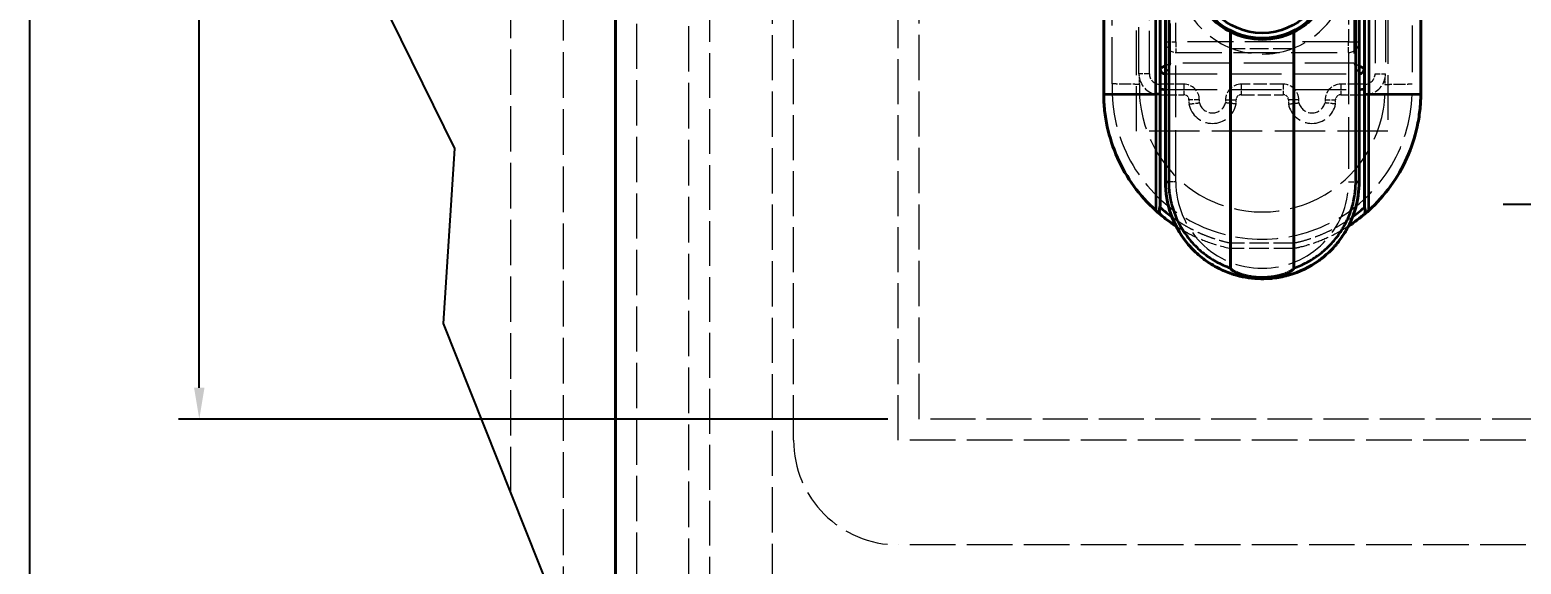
# Model space of a CAD drawing. Header units: millimetres. Extents: x 0 to 2523, y 0 to 1782.
# Drawn here: x 60 to 273.6, y 1364.8 to 1441.3 of the extents above; entities that cross this region are included whole.
import ezdxf

# ---------------------------------------------------------------- set-up
doc = ezdxf.new("R2010")
doc.units = ezdxf.units.MM
doc.header["$LTSCALE"] = 3
doc.linetypes.add('CHAIN', pattern=[0.3543, 0.2362, -0.0295, 0.0591, -0.0295])
doc.linetypes.add('DASHED', pattern=[0.2067, 0.1654, -0.0413])
doc.layers.get('0').update_dxf_attribs({"color": 3, "lineweight": 25})
for name, color, linetype, lineweight in [('가려진 것(ISO)', 2, 'DASHED', 18), ('가려진 좁은 것(ISO)', 2, 'DASHED', 18), ('가시적인 것(ISO)', 3, 'Continuous', 40), ('가시적인 좁은 것(ISO)', 3, 'Continuous', 35), ('경계(ISO)', 7, 'Continuous', 25), ('끊기 선(JIS)', 7, 'Continuous', 25), ('중심 표식(ISO)', 1, 'Continuous', 25), ('치수(ISO)', 2, 'Continuous', 25)]:
    doc.layers.add(name, color=color, linetype=linetype, lineweight=lineweight)
doc.styles.add('치수 텍스트_PSTEK_POSCO', font='isocp.shx')
doc.dimstyles.new('치수_PSTEK_POSCO', dxfattribs={"dimscale": 3, "dimtxt": 2.5, "dimasz": 1.5, "dimexe": 1, "dimexo": 1.5, "dimgap": 1, "dimtad": 1, "dimrnd": 1e-08, "dimdsep": 46, "dimtxsty": '치수 텍스트_PSTEK_POSCO', "dimcen": 0.09, "dimdle": 10, "dimclrd": 7, "dimclre": 7, "dimclrt": 2, "dimadec": 1, "dimazin": 2, "dimtfac": 1, "dimtmove": 0, "dimatfit": 3, "dimfxl": 0, "dimtolj": 1, "dimlwd": -1, "dimlwe": -1, "dimarcsym": 0})

# ---------------------------------------------------------------- blocks, each defined once
blk = doc.blocks.new('경계 Default Border')
at = {"layer": '경계(ISO)', "flags": 128}
blk.add_lwpolyline([(20, 20), (20, 574), (821, 574), (821, 20), (20, 20)], dxfattribs=at)
blk = doc.blocks.new('*D88')
at = {"layer": 'Defpoints', "color": 0, "transparency": 16777216}
for p in [(84.27, 1612.11), (187.39, 1612.11), (187.39, 1385.61)]:
    blk.add_point(p, dxfattribs=at)
at = {"layer": '치수(ISO)', "color": 7, "transparency": 16777216}
for p, q in [((182.89, 1612.11), (81.27, 1612.11)), ((84.27, 1390.11), (84.27, 1607.61)), ((182.89, 1385.61), (81.27, 1385.61))]:
    blk.add_line(p, q, dxfattribs=at)
for points in [[(83.52, 1607.61), (85.02, 1607.61), (84.27, 1612.11)], [(83.52, 1390.11), (85.02, 1390.11), (84.27, 1385.61)]]:
    blk.add_solid(points, dxfattribs=at)
at = {"layer": '치수(ISO)', "color": 2, "transparency": 16777216, "insert": (77.52, 1493.61), "char_height": 7.5, "attachment_point": 4, "rotation": 90, "style": '치수 텍스트_PSTEK_POSCO'}
blk.add_mtext('\\A1;151', dxfattribs=at)

msp = doc.modelspace()

# ---------------------------------------------------------------- linework, layer by layer
at = {"layer": '가려진 것(ISO)', "ltscale": 13.144557}
msp.add_line((154.3855, 1321.2491), (154.3855, 1655.4376), dxfattribs=at)
at = {"layer": '가려진 것(ISO)', "ltscale": 12.919942}
msp.add_line((157.3855, 1319.4296), (157.3855, 1655.9191), dxfattribs=at)
at = {"layer": '가려진 것(ISO)', "ltscale": 13.049678}
for p, q in [((146.8855, 1652.6052), (146.8855, 1345.1052)), ((166.3855, 1345.1052), (166.3855, 1652.6052))]:
    msp.add_line(p, q, dxfattribs=at)
at = {"layer": '가려진 것(ISO)', "ltscale": 12.928949}
for p, q in [((169.3855, 1382.6052), (169.3855, 1615.1052)), ((184.3855, 1382.6052), (184.3855, 1615.1052))]:
    msp.add_line(p, q, dxfattribs=at)
at = {"layer": '가려진 것(ISO)', "ltscale": 13.045131}
msp.add_line((187.3855, 1385.6052), (187.3855, 1612.1052), dxfattribs=at)
at = {"layer": '가려진 것(ISO)', "ltscale": 12.901145}
for p, q in [((218.5105, 1426.8552), (218.5105, 1570.8552)), ((254.5105, 1570.8552), (254.5105, 1426.8552))]:
    msp.add_line(p, q, dxfattribs=at)
at = {"layer": '가려진 것(ISO)', "ltscale": 13.19637}
msp.add_line((136.3855, 1569.0912), (136.3855, 1356.3314), dxfattribs=at)
at = {"layer": '가려진 것(ISO)', "ltscale": 13.453591}
for p, q in [((215.0305, 1433.5972), (215.0305, 1567.0783)), ((257.9905, 1567.0783), (257.9905, 1433.5972))]:
    msp.add_line(p, q, dxfattribs=at)
at = {"layer": '가려진 것(ISO)', "ltscale": 13.108946}
msp.add_line((128.8855, 1375.1412), (128.8855, 1562.1049), dxfattribs=at)
at = {"layer": '가려진 것(ISO)', "ltscale": 13.48312}
for p, q in [((218.8506, 1435.0528), (218.8506, 1552.1052)), ((254.1705, 1552.1052), (254.1705, 1435.0528))]:
    msp.add_line(p, q, dxfattribs=at)
at = {"layer": '가려진 것(ISO)', "ltscale": 13.304306}
msp.add_line((224.1355, 1438.1052), (248.8855, 1438.1052), dxfattribs=at)
at = {"layer": '가려진 것(ISO)', "ltscale": 0.531622}
for p, q in [((218.9305, 1433.5273), (218.9305, 1434.3648)), ((254.0905, 1434.3648), (254.0905, 1433.5273))]:
    msp.add_line(p, q, dxfattribs=at)
at = {"layer": '가려진 것(ISO)', "ltscale": 14.916949}
msp.add_line((222.6355, 1435.0536), (250.3855, 1435.0536), dxfattribs=at)
at = {"layer": '가려진 것(ISO)', "ltscale": 2.164878}
for p, q in [((221.8506, 1432.0528), (225.2605, 1432.0528)), ((247.7605, 1432.0528), (251.1705, 1432.0528))]:
    msp.add_line(p, q, dxfattribs=at)
at = {"layer": '가려진 것(ISO)', "ltscale": 0.366845}
for p, q in [((226.0105, 1431.3028), (226.0105, 1430.7249)), ((232.7605, 1430.7249), (232.7605, 1431.3028)), ((240.2605, 1431.3028), (240.2605, 1430.7249)), ((247.0105, 1430.7249), (247.0105, 1431.3028))]:
    msp.add_line(p, q, dxfattribs=at)
at = {"layer": '가려진 것(ISO)', "ltscale": 3.809293}
msp.add_line((233.5105, 1432.0528), (239.5105, 1432.0528), dxfattribs=at)
at = {"layer": '가려진 것(ISO)', "ltscale": 14.513788}
msp.add_line((254.5105, 1426.8552), (218.5105, 1426.8552), dxfattribs=at)
at = {"layer": '가려진 것(ISO)', "ltscale": 5.713994}
msp.add_line((241.0105, 1410.0511), (232.0105, 1410.0511), dxfattribs=at)
at = {"layer": '가려진 것(ISO)', "ltscale": 12.969769}
msp.add_line((565.3855, 1385.6052), (187.3855, 1385.6052), dxfattribs=at)
at = {"layer": '가려진 것(ISO)', "ltscale": 13.175637}
for p, q in [((568.3855, 1382.6052), (184.3855, 1382.6052)), ((568.3855, 1367.6052), (184.3855, 1367.6052))]:
    msp.add_line(p, q, dxfattribs=at)
at = {"layer": '가려진 것(ISO)', "ltscale": 12.955364}
msp.add_arc((236.5105, 1450.1052), 12.225, 119.393015, 60.606985, dxfattribs=at)
at = {"layer": '가려진 것(ISO)', "ltscale": 1.818979}
for centre, start, end in [((224.1355, 1439.6052), 180, 270), ((248.8855, 1439.6052), 270, 0)]:
    msp.add_arc(centre, 1.5, start, end, dxfattribs=at)
at = {"layer": '가려진 것(ISO)', "ltscale": 12.361229}
msp.add_arc((236.5105, 1432.8643), 21.4925, 178.045794, 1.954206, dxfattribs=at)
at = {"layer": '가려진 것(ISO)', "ltscale": 13.0382}
msp.add_arc((236.5105, 1432.8643), 17.5925, 177.839996, 2.160004, dxfattribs=at)
at = {"layer": '가려진 것(ISO)', "ltscale": 2.551056}
for centre, start, end in [((221.8506, 1435.0528), 193.257874, 270), ((251.1705, 1435.0528), 270, 346.742126)]:
    msp.add_arc(centre, 3, start, end, dxfattribs=at)
at = {"layer": '가려진 것(ISO)', "ltscale": 0.747873}
for centre, start, end in [((225.2605, 1431.3028), 0, 90), ((233.5105, 1431.3028), 90, 180), ((239.5105, 1431.3028), 0, 90), ((247.7605, 1431.3028), 90, 180)]:
    msp.add_arc(centre, 0.75, start, end, dxfattribs=at)
at = {"layer": '가려진 것(ISO)', "ltscale": 6.012247}
for centre in [(229.3855, 1431.3889), (243.6355, 1431.3889)]:
    msp.add_arc(centre, 3.4397, 191.129914, 348.870086, dxfattribs=at)
at = {"layer": '가려진 것(ISO)', "ltscale": 12.665669}
msp.add_arc((184.3855, 1382.6052), 15, 180, 270, dxfattribs=at)
at = {"layer": '가려진 것(ISO)', "ltscale": 1.944749}
msp.add_open_spline([(216.9805, 1433.5631), (216.7779, 1433.5668), (216.5748, 1433.5704), (216.381, 1433.5738), (216.1871, 1433.5772), (216.0025, 1433.5804), (215.8368, 1433.5833), (215.671, 1433.5862), (215.5241, 1433.5887), (215.4035, 1433.5908), (215.283, 1433.5929), (215.1888, 1433.5945), (215.1257, 1433.5956), (215.0626, 1433.5966), (215.0434, 1433.597), (215.0305, 1433.5972)], degree=3, knots=[0, 0, 0, 0, 0.2, 0.2, 0.2, 0.4, 0.4, 0.4, 0.6, 0.6, 0.6, 0.8, 0.8, 0.8, 1, 1, 1, 1], dxfattribs=at)
at = {"layer": '가려진 것(ISO)', "ltscale": 1.944762}
msp.add_open_spline([(218.9305, 1433.5273), (218.9177, 1433.5276), (218.8984, 1433.528), (218.8354, 1433.5291), (218.7723, 1433.5303), (218.6781, 1433.5321), (218.5575, 1433.5343), (218.437, 1433.5366), (218.2901, 1433.5393), (218.1243, 1433.5424), (217.9585, 1433.5454), (217.7739, 1433.5488), (217.5801, 1433.5523), (217.3862, 1433.5559), (217.1831, 1433.5595), (216.9805, 1433.5631)], degree=3, knots=[0, 0, 0, 0, 0.2, 0.2, 0.2, 0.4, 0.4, 0.4, 0.6, 0.6, 0.6, 0.8, 0.8, 0.8, 1, 1, 1, 1], dxfattribs=at)
at = {"layer": '가려진 것(ISO)', "ltscale": 0.623988}
msp.add_open_spline([(218.8506, 1435.0528), (218.8506, 1434.9337), (218.8598, 1434.7941), (218.88, 1434.6295), (218.8901, 1434.5653), (218.9065, 1434.4742), (218.915, 1434.4336), (218.9271, 1434.3788), (218.9292, 1434.3704), (218.9305, 1434.3648)], degree=3, knots=[0.0623064078, 0.0623064078, 0.0623064078, 0.0623064078, 0.0861410032, 0.0861410032, 0.0992282476, 0.0992282476, 0.1119205316, 0.1119205316, 0.1246128155, 0.1246128155, 0.1246128155, 0.1246128155], dxfattribs=at)
at = {"layer": '가려진 것(ISO)', "ltscale": 0.624218}
msp.add_open_spline([(254.0905, 1434.3648), (254.0912, 1434.3676), (254.0922, 1434.3718), (254.0987, 1434.4002), (254.1035, 1434.4218), (254.115, 1434.4775), (254.1225, 1434.5165), (254.1373, 1434.6058), (254.1446, 1434.6561), (254.1632, 1434.8173), (254.1705, 1434.9386), (254.1705, 1435.0528)], degree=3, knots=[-0.190458105, -0.190458105, -0.190458105, -0.190458105, -0.1815586541, -0.1815586541, -0.1726592032, -0.1726592032, -0.1612374199, -0.1612374199, -0.1498156366, -0.1498156366, -0.12697207, -0.12697207, -0.12697207, -0.12697207], dxfattribs=at)
at = {"layer": '가려진 것(ISO)', "ltscale": 1.944767}
msp.add_open_spline([(254.0905, 1433.5273), (254.1036, 1433.5276), (254.1231, 1433.528), (254.1864, 1433.5292), (254.2497, 1433.5303), (254.3437, 1433.5321), (254.4633, 1433.5343), (254.5829, 1433.5366), (254.7278, 1433.5393), (254.8923, 1433.5423), (255.0567, 1433.5453), (255.2408, 1433.5487), (255.4354, 1433.5522), (255.6299, 1433.5558), (255.8349, 1433.5595), (256.0405, 1433.5631)], degree=3, knots=[0, 0, 0, 0, 0.2, 0.2, 0.2, 0.4, 0.4, 0.4, 0.6, 0.6, 0.6, 0.8, 0.8, 0.8, 1, 1, 1, 1], dxfattribs=at)
at = {"layer": '가려진 것(ISO)', "ltscale": 1.944754}
msp.add_open_spline([(256.0405, 1433.5631), (256.2461, 1433.5668), (256.4511, 1433.5705), (256.6457, 1433.5739), (256.8402, 1433.5773), (257.0243, 1433.5805), (257.1888, 1433.5834), (257.3532, 1433.5862), (257.4981, 1433.5887), (257.6177, 1433.5908), (257.7373, 1433.5929), (257.8314, 1433.5945), (257.8946, 1433.5956), (257.9579, 1433.5966), (257.9775, 1433.597), (257.9905, 1433.5972)], degree=3, knots=[0, 0, 0, 0, 0.2, 0.2, 0.2, 0.4, 0.4, 0.4, 0.6, 0.6, 0.6, 0.8, 0.8, 0.8, 1, 1, 1, 1], dxfattribs=at)
at = {"layer": '가려진 것(ISO)', "ltscale": 1.500681}
for points in [[(226.0105, 1430.7249), (226.0203, 1430.7258), (226.035, 1430.7272), (226.0831, 1430.732), (226.1312, 1430.7367), (226.2031, 1430.7439), (226.2952, 1430.7532), (226.3873, 1430.7626), (226.4996, 1430.7742), (226.6272, 1430.788), (226.7548, 1430.8017), (226.8981, 1430.8176), (227.048, 1430.8351), (227.1979, 1430.8526), (227.3544, 1430.8718), (227.5105, 1430.8921)], [(232.7605, 1430.7249), (232.7507, 1430.7258), (232.7361, 1430.7272), (232.6879, 1430.732), (232.6398, 1430.7367), (232.5679, 1430.7439), (232.4758, 1430.7532), (232.3837, 1430.7626), (232.2715, 1430.7742), (232.1439, 1430.788), (232.0162, 1430.8017), (231.873, 1430.8176), (231.7231, 1430.8351), (231.5731, 1430.8526), (231.4166, 1430.8718), (231.2605, 1430.8921)], [(240.2605, 1430.7249), (240.2703, 1430.7258), (240.285, 1430.7272), (240.3331, 1430.732), (240.3812, 1430.7367), (240.4531, 1430.7439), (240.5452, 1430.7532), (240.6373, 1430.7626), (240.7496, 1430.7742), (240.8772, 1430.788), (241.0048, 1430.8017), (241.1481, 1430.8176), (241.298, 1430.8351), (241.4479, 1430.8526), (241.6044, 1430.8718), (241.7605, 1430.8921)], [(247.0105, 1430.7249), (247.0007, 1430.7258), (246.9861, 1430.7272), (246.9379, 1430.732), (246.8898, 1430.7367), (246.8179, 1430.7439), (246.7258, 1430.7532), (246.6337, 1430.7626), (246.5215, 1430.7742), (246.3939, 1430.788), (246.2662, 1430.8017), (246.123, 1430.8176), (245.9731, 1430.8351), (245.8231, 1430.8526), (245.6666, 1430.8718), (245.5105, 1430.8921)]]:
    msp.add_open_spline(points, degree=3, knots=[0, 0, 0, 0, 0.2, 0.2, 0.2, 0.4, 0.4, 0.4, 0.6, 0.6, 0.6, 0.8, 0.8, 0.8, 1, 1, 1, 1], dxfattribs=at)
at = {"layer": '가려진 것(ISO)', "ltscale": 5.918935}
msp.add_open_spline([(222.6355, 1419.5802), (222.6356, 1418.7514), (222.7101, 1417.9158), (222.8613, 1417.0873), (222.8636, 1417.0749), (222.8659, 1417.0624), (222.8682, 1417.05), (223.0194, 1416.2341), (223.2454, 1415.4255), (223.5456, 1414.6379), (223.5547, 1414.6139), (223.564, 1414.5899), (223.5732, 1414.566), (223.8733, 1413.7917), (224.2458, 1413.0388), (224.6824, 1412.3268), (224.7027, 1412.2938), (224.7231, 1412.2608), (224.7436, 1412.228), (225.0118, 1411.7987), (225.3034, 1411.3846), (225.6155, 1410.9888)], degree=3, knots=[0, 0, 0, 0, 0.058823529, 0.058823529, 0.058823529, 0.059708242, 0.059708242, 0.059708242, 0.117647059, 0.117647059, 0.117647059, 0.119413105, 0.119413105, 0.119413105, 0.176470588, 0.176470588, 0.176470588, 0.179117779, 0.179117779, 0.179117779, 0.213703646, 0.213703646, 0.213703646, 0.213703646], dxfattribs=at)
at = {"layer": '가려진 것(ISO)', "ltscale": 1.49252}
msp.add_open_spline([(249.5381, 1414.8054), (249.5843, 1414.9315), (249.6286, 1415.0581), (249.6711, 1415.1852), (249.8759, 1415.7987), (250.0374, 1416.4248), (250.1549, 1417.0613)], degree=3, knots=[0.8862409018, 0.8862409018, 0.8862409018, 0.8862409018, 0.895644827, 0.895644827, 0.895644827, 0.9410152222, 0.9410152222, 0.9410152222, 0.9410152222], dxfattribs=at)
at = {"layer": '가려진 것(ISO)', "ltscale": 0.725256}
msp.add_open_spline([(224.1669, 1413.2461), (224.4867, 1413.0392), (224.8116, 1412.8404), (225.1413, 1412.6498)], degree=3, dxfattribs=at)
at = {"layer": '가려진 것(ISO)', "ltscale": 4.683148}
msp.add_open_spline([(225.1416, 1412.6497), (225.3565, 1412.5255), (226.4573, 1411.9131), (228.702, 1410.8985), (230.8364, 1410.2883), (232.0105, 1410.0511)], degree=3, knots=[0.350776438, 0.350776438, 0.350776438, 0.350776438, 0.416339015, 0.683432892, 1, 1, 1, 1], dxfattribs=at)
at = {"layer": '가려진 것(ISO)', "ltscale": 4.678379}
msp.add_open_spline([(241.0105, 1410.0511), (241.3195, 1410.1135), (241.6273, 1410.1825), (241.9336, 1410.2578), (242.8618, 1410.4859), (243.7765, 1410.7729), (244.6687, 1411.116), (245.5437, 1411.4526), (246.3972, 1411.8432), (247.2235, 1412.2849), (247.3547, 1412.355), (247.4851, 1412.4265), (247.6149, 1412.4991), (247.7012, 1412.5475), (247.7873, 1412.5964), (247.873, 1412.6459)], degree=3, knots=[0.000001214, 0.000001214, 0.000001214, 0.000001214, 0.083298463, 0.083298463, 0.083298463, 0.335673021, 0.335673021, 0.335673021, 0.583142974, 0.583142974, 0.583142974, 0.622425244, 0.622425244, 0.622425244, 0.648563423, 0.648563423, 0.648563423, 0.648563423], dxfattribs=at)
at = {"layer": '가려진 것(ISO)', "ltscale": 1.317404}
msp.add_open_spline([(247.1012, 1410.6162), (247.1208, 1410.6394), (247.1403, 1410.6626), (247.1598, 1410.6858), (247.5808, 1411.19), (247.9631, 1411.7207), (248.3043, 1412.2711)], degree=3, knots=[0.774148097, 0.774148097, 0.774148097, 0.774148097, 0.7762063041, 0.7762063041, 0.7762063041, 0.8208071741, 0.8208071741, 0.8208071741, 0.8208071741], dxfattribs=at)
at = {"layer": '가려진 것(ISO)', "ltscale": 0.73159}
msp.add_open_spline([(247.8731, 1412.646), (248.2057, 1412.8381), (248.5335, 1413.0387), (248.856, 1413.2474)], degree=3, dxfattribs=at)
at = {"layer": '가려진 것(ISO)', "ltscale": 0.749748}
msp.add_open_spline([(232.0105, 1410.0511), (232.0113, 1410.0587), (232.0124, 1410.0701), (232.0162, 1410.1074), (232.0199, 1410.1447), (232.0255, 1410.2004), (232.0325, 1410.2701), (232.0395, 1410.3398), (232.0479, 1410.4236), (232.0571, 1410.5145), (232.0663, 1410.6054), (232.0762, 1410.7033), (232.0862, 1410.8011)], degree=3, knots=[0, 0, 0, 0, 0.25, 0.25, 0.25, 0.5, 0.5, 0.5, 0.75, 0.75, 0.75, 1, 1, 1, 1], dxfattribs=at)
at = {"layer": '가려진 것(ISO)', "ltscale": 0.749778}
msp.add_open_spline([(240.9349, 1410.8011), (240.9351, 1410.7993), (240.9353, 1410.7975), (240.9455, 1410.6967), (240.9555, 1410.5988), (240.9736, 1410.4189), (240.9818, 1410.3383), (240.9955, 1410.202), (241.0009, 1410.1477), (241.0067, 1410.0902), (241.0082, 1410.0751), (241.0101, 1410.0558), (241.0104, 1410.053), (241.0106, 1410.0511)], degree=3, knots=[-0.0003658706, -0.0003658706, -0.0003658706, -0.0003658706, 0, 0, 0.0199010461, 0.0199010461, 0.0392588893, 0.0392588893, 0.0585795852, 0.0585795852, 0.0688861924, 0.0688861924, 0.0785802991, 0.0785802991, 0.0785802991, 0.0785802991], dxfattribs=at)
at = {"layer": '가려진 것(ISO)', "ltscale": 3.115031}
msp.add_open_spline([(240.2872, 1406.2291), (240.3819, 1406.2559), (240.4764, 1406.2837), (240.5707, 1406.3125), (241.2803, 1406.5297), (241.9763, 1406.8052), (242.6477, 1407.1363), (242.7781, 1407.2006), (242.9077, 1407.2671), (243.0362, 1407.3356), (243.5937, 1407.6327), (244.1318, 1407.9687), (244.6435, 1408.3388)], degree=3, knots=[0.590436205, 0.590436205, 0.590436205, 0.590436205, 0.597075767, 0.597075767, 0.597075767, 0.647058824, 0.647058824, 0.647058824, 0.656773181, 0.656773181, 0.656773181, 0.698908531, 0.698908531, 0.698908531, 0.698908531], dxfattribs=at)
at = {"layer": '가려진 것(ISO)', "ltscale": 2.247306}
msp.add_open_spline([(232.3976, 1406.3288), (232.4582, 1406.31), (232.5189, 1406.2916), (232.5798, 1406.2736), (232.6653, 1406.2484), (232.7511, 1406.2239), (232.8372, 1406.2003), (233.5684, 1405.9995), (234.3177, 1405.8584), (235.0759, 1405.7796), (235.1779, 1405.769), (235.2801, 1405.7595), (235.3824, 1405.7511), (235.5441, 1405.7379), (235.7061, 1405.7276), (235.8685, 1405.7201)], degree=3, knots=[0.4073583394, 0.4073583394, 0.4073583394, 0.4073583394, 0.4117647059, 0.4117647059, 0.4117647059, 0.4179581443, 0.4179581443, 0.4179581443, 0.4705882353, 0.4705882353, 0.4705882353, 0.4776708993, 0.4776708993, 0.4776708993, 0.4888627947, 0.4888627947, 0.4888627947, 0.4888627947], dxfattribs=at)
at = {"layer": '가려진 좁은 것(ISO)', "ltscale": 11.487453}
for p, q in [((223.3855, 1436.5536), (223.3855, 1457.9237)), ((249.6355, 1457.9237), (249.6355, 1436.5536))]:
    msp.add_line(p, q, dxfattribs=at)
at = {"layer": '가려진 좁은 것(ISO)', "ltscale": 12.404889}
for p, q in [((220.3506, 1435.0528), (220.3506, 1450.4374)), ((252.6705, 1450.4374), (252.6705, 1435.0528))]:
    msp.add_line(p, q, dxfattribs=at)
at = {"layer": '가려진 좁은 것(ISO)', "ltscale": 5.475903}
for p, q in [((224.1355, 1439.6052), (224.1355, 1448.2302)), ((248.8855, 1448.2302), (248.8855, 1439.6052))]:
    msp.add_line(p, q, dxfattribs=at)
at = {"layer": '가려진 좁은 것(ISO)', "ltscale": 1.495845}
for p, q in [((222.6355, 1439.6052), (224.1355, 1439.6052)), ((224.1355, 1439.6052), (224.1355, 1438.1052)), ((248.8855, 1439.6052), (250.3855, 1439.6052)), ((248.8855, 1438.1052), (248.8855, 1439.6052)), ((220.3506, 1435.0528), (218.8506, 1435.0528)), ((221.8506, 1433.5528), (221.8506, 1432.0528)), ((225.2605, 1433.5528), (225.2605, 1432.0528)), ((233.5105, 1433.5528), (233.5105, 1432.0528)), ((239.5105, 1433.5528), (239.5105, 1432.0528)), ((247.7605, 1433.5528), (247.7605, 1432.0528)), ((251.1705, 1433.5528), (251.1705, 1432.0528)), ((252.6705, 1435.0528), (254.1705, 1435.0528)), ((227.5105, 1431.3028), (226.0105, 1431.3028)), ((231.2605, 1431.3028), (232.7605, 1431.3028)), ((241.7605, 1431.3028), (240.2605, 1431.3028)), ((245.5105, 1431.3028), (247.0105, 1431.3028)), ((248.8855, 1419.5802), (250.3855, 1419.5802))]:
    msp.add_line(p, q, dxfattribs=at)
at = {"layer": '가려진 좁은 것(ISO)', "ltscale": 13.304306}
msp.add_line((248.8855, 1439.6052), (224.1355, 1439.6052), dxfattribs=at)
at = {"layer": '가려진 좁은 것(ISO)', "ltscale": 14.937107}
for p, q in [((224.1355, 1419.5802), (224.1355, 1438.1052)), ((248.8855, 1438.1052), (248.8855, 1419.5802))]:
    msp.add_line(p, q, dxfattribs=at)
at = {"layer": '가려진 좁은 것(ISO)', "ltscale": 5.362562}
msp.add_line((240.7338, 1438.6328), (232.2873, 1438.6328), dxfattribs=at)
at = {"layer": '가려진 좁은 것(ISO)', "ltscale": 14.110627}
msp.add_line((249.6355, 1436.5536), (223.3855, 1436.5536), dxfattribs=at)
at = {"layer": '가려진 좁은 것(ISO)', "ltscale": 2.164878}
for p, q in [((225.2605, 1433.5528), (221.8506, 1433.5528)), ((251.1705, 1433.5528), (247.7605, 1433.5528))]:
    msp.add_line(p, q, dxfattribs=at)
at = {"layer": '가려진 좁은 것(ISO)', "ltscale": 3.809293}
msp.add_line((239.5105, 1433.5528), (233.5105, 1433.5528), dxfattribs=at)
at = {"layer": '가려진 좁은 것(ISO)', "ltscale": 14.916949}
msp.add_line((222.6355, 1432.8036), (250.3855, 1432.8036), dxfattribs=at)
at = {"layer": '가려진 좁은 것(ISO)', "ltscale": 0.260688}
for p, q in [((227.5105, 1430.8921), (227.5105, 1431.3028)), ((231.2605, 1431.3028), (231.2605, 1430.8921)), ((241.7605, 1430.8921), (241.7605, 1431.3028)), ((245.5105, 1431.3028), (245.5105, 1430.8921))]:
    msp.add_line(p, q, dxfattribs=at)
at = {"layer": '가려진 좁은 것(ISO)', "ltscale": 0.705786}
msp.add_line((224.1355, 1419.5802), (223.1228, 1419.5802), dxfattribs=at)
at = {"layer": '가려진 좁은 것(ISO)', "ltscale": 5.617958}
msp.add_line((240.9349, 1410.8011), (232.0862, 1410.8011), dxfattribs=at)
at = {"layer": '가려진 좁은 것(ISO)', "ltscale": 1.495845}
for centre, start, end in [((221.8506, 1435.0528), 180, 270), ((251.1705, 1435.0528), 270, 0)]:
    msp.add_arc(centre, 1.5, start, end, dxfattribs=at)
at = {"layer": '가려진 좁은 것(ISO)', "ltscale": 2.243818}
for centre, start, end in [((225.2605, 1431.3028), 0, 90), ((233.5105, 1431.3028), 90, 180), ((239.5105, 1431.3028), 0, 90), ((247.7605, 1431.3028), 90, 180)]:
    msp.add_arc(centre, 2.25, start, end, dxfattribs=at)
at = {"layer": '가려진 좁은 것(ISO)', "ltscale": 3.230887}
for centre in [(229.3855, 1431.3889), (243.6355, 1431.3889)]:
    msp.add_arc(centre, 1.9397, 194.839409, 345.160591, dxfattribs=at)
at = {"layer": '가려진 좁은 것(ISO)', "ltscale": 12.539013}
msp.add_arc((236.5105, 1419.5802), 12.375, 180, 0, dxfattribs=at)
at = {"layer": '가려진 좁은 것(ISO)', "ltscale": 1.585355}
msp.add_ellipse((223.3856, 1436.5537), major_axis=(0.75, 1.5001), ratio=0.00001, start_param=1.57051756, end_param=3.14095473, dxfattribs=at)
at = {"layer": '가려진 좁은 것(ISO)', "ltscale": 0.552545}
msp.add_ellipse((223.3857, 1436.5537), major_axis=(1.5001, 0.7501), ratio=0.00001, start_param=1.57088655, end_param=2.09444189, dxfattribs=at)
at = {"layer": '가려진 좁은 것(ISO)', "ltscale": 0.552546}
msp.add_ellipse((249.6355, 1436.5536), major_axis=(1.5001, -0.75), ratio=0.00001, start_param=4.71220377, end_param=5.23573186, dxfattribs=at)
at = {"layer": '가려진 좁은 것(ISO)', "ltscale": 1.585354}
msp.add_ellipse((249.6355, 1436.5538), major_axis=(0.7501, -1.5001), ratio=0.00001, start_param=4.71247925, end_param=6.28315024, dxfattribs=at)
at = {"layer": '가려진 좁은 것(ISO)', "ltscale": 0.635381}
msp.add_open_spline([(223.5747, 1414.5625), (223.6613, 1414.4995), (223.7493, 1414.4363), (223.8388, 1414.3731), (224.0189, 1414.246), (224.2049, 1414.1187), (224.3969, 1413.9918)], degree=3, knots=[0.2208019304, 0.2208019304, 0.2208019304, 0.2208019304, 0.25, 0.25, 0.25, 0.3087325347, 0.3087325347, 0.3087325347, 0.3087325347], dxfattribs=at)
at = {"layer": '가려진 좁은 것(ISO)', "ltscale": 0.640735}
msp.add_open_spline([(248.617, 1413.9871), (248.894, 1414.1698), (249.1705, 1414.3613), (249.4464, 1414.5623)], degree=3, dxfattribs=at)
at = {"layer": '가려진 좁은 것(ISO)', "ltscale": 5.317241}
msp.add_open_spline([(224.3973, 1413.9916), (224.505, 1413.9204), (224.6146, 1413.8493), (224.726, 1413.7785), (224.8387, 1413.7069), (224.9532, 1413.6356), (225.0697, 1413.5646), (225.4097, 1413.3572), (225.766, 1413.1527), (226.1339, 1412.9556), (226.2392, 1412.8992), (226.3454, 1412.8433), (226.4525, 1412.7882), (226.8476, 1412.5847), (227.254, 1412.3907), (227.6634, 1412.2107), (227.7526, 1412.1715), (227.8418, 1412.133), (227.9312, 1412.0951), (228.3625, 1411.9124), (228.795, 1411.746), (229.2089, 1411.5999), (229.2744, 1411.5768), (229.3394, 1411.5542), (229.4039, 1411.532), (229.8309, 1411.3857), (230.2338, 1411.2622), (230.6352, 1411.1511), (230.6775, 1411.1394), (230.7198, 1411.1278), (230.7621, 1411.1164), (231.1815, 1411.0031), (231.6019, 1410.9023), (232.0143, 1410.816), (232.0383, 1410.811), (232.0622, 1410.8061), (232.0862, 1410.8011)], degree=3, knots=[0.308773076, 0.308773076, 0.308773076, 0.308773076, 0.341709248, 0.341709248, 0.341709248, 0.375, 0.375, 0.375, 0.472180674, 0.472180674, 0.472180674, 0.5, 0.5, 0.5, 0.602652347, 0.602652347, 0.602652347, 0.625, 0.625, 0.625, 0.7329148, 0.7329148, 0.7329148, 0.75, 0.75, 0.75, 0.863081637, 0.863081637, 0.863081637, 0.875, 0.875, 0.875, 0.993129725, 0.993129725, 0.993129725, 1, 1, 1, 1], dxfattribs=at)
at = {"layer": '가려진 좁은 것(ISO)', "ltscale": 5.31206}
msp.add_open_spline([(240.9349, 1410.8011), (241.2037, 1410.8564), (241.4769, 1410.9179), (241.7546, 1410.9861), (242.2484, 1411.1076), (242.7561, 1411.2505), (243.2766, 1411.4188), (243.6446, 1411.5378), (244.0189, 1411.6695), (244.3996, 1411.8158), (244.8601, 1411.9929), (245.33, 1412.1914), (245.8088, 1412.4154), (246.2816, 1412.6365), (246.7631, 1412.8821), (247.2482, 1413.1538), (247.6605, 1413.3848), (248.0754, 1413.6346), (248.4896, 1413.9037), (248.5321, 1413.9313), (248.5745, 1413.9591), (248.617, 1413.9871)], degree=3, knots=[0.00000244, 0.00000244, 0.00000244, 0.00000244, 0.089980272, 0.089980272, 0.089980272, 0.25, 0.25, 0.25, 0.36313494, 0.36313494, 0.36313494, 0.5, 0.5, 0.5, 0.635136456, 0.635136456, 0.635136456, 0.75, 0.75, 0.75, 0.761773526, 0.761773526, 0.761773526, 0.761773526], dxfattribs=at)
at = {"layer": '가시적인 것(ISO)'}
for p, q in [((143.8855, 1653.7523), (143.8855, 1342.1052)), ((213.8043, 1563.1523), (213.8043, 1432.1214)), ((259.2167, 1563.1523), (259.2167, 1432.1214)), ((221.8855, 1432.1098), (221.8855, 1552.1052)), ((222.6355, 1552.1052), (222.6355, 1419.5802)), ((250.3855, 1419.5798), (250.3855, 1552.1054)), ((251.1355, 1552.1052), (251.1355, 1432.1119)), ((231.976, 1441.0523), (231.9758, 1407.2309)), ((241.045, 1441.0523), (241.0449, 1407.2311)), ((221.8855, 1432.1098), (221.8855, 1416.3435)), ((251.1355, 1416.3435), (251.1355, 1432.1119))]:
    msp.add_line(p, q, dxfattribs=at)
msp.add_circle((236.5105, 1450.1052), 9.975, dxfattribs=at)
for centre, radius, start, end in [((236.5105, 1450.1052), 10.125, 243.394167, 296.605833), ((222.6355, 1435.8036), 0.75, 180, 270), ((250.3855, 1435.8036), 0.75, 270, 0)]:
    msp.add_arc(centre, radius, start, end, dxfattribs=at)
for centre, major_axis, ratio, start_param, end_param in [((221.4108, 1416.3946), (-0.032, 0.9851), 0.48079044, 4.24002372, 4.64485713), ((251.6092, 1416.394), (0.0316, 0.9839), 0.48032831, 1.63765053, 2.04293207)]:
    msp.add_ellipse(centre, major_axis=major_axis, ratio=ratio, start_param=start_param, end_param=end_param, dxfattribs=at)
for points, knots in [([(231.976, 1441.0523), (230.9852, 1441.5486), (230.0879, 1442.2089), (228.4555, 1443.8413), (227.6773, 1444.9757), (226.6422, 1447.4684), (226.3855, 1448.8272), (226.3855, 1450.1052), (226.3855, 1451.3832), (226.6422, 1452.742), (227.6773, 1455.2347), (228.4555, 1456.3691), (230.0879, 1458.0015), (230.9852, 1458.6618), (231.976, 1459.158)], [-0.72151837, -0.72151837, -0.72151837, -0.72151837, -0.5112141, -0.5112141, -0.25560705, -0.25560705, 0, 0, 0, 0.25560705, 0.25560705, 0.5112141, 0.5112141, 0.72151837, 0.72151837, 0.72151837, 0.72151837]), ([(241.045, 1459.158), (242.0358, 1458.6618), (242.9331, 1458.0015), (244.5656, 1456.3691), (245.3437, 1455.2347), (246.3789, 1452.742), (246.6355, 1451.3832), (246.6355, 1448.8272), (246.3789, 1447.4684), (245.3437, 1444.9757), (244.5656, 1443.8413), (242.9331, 1442.2089), (242.0358, 1441.5486), (241.045, 1441.0523)], [1.32315626, 1.32315626, 1.32315626, 1.32315626, 1.53346053, 1.53346053, 1.78906758, 1.78906758, 2.04467463, 2.04467463, 2.30028168, 2.30028168, 2.55588873, 2.55588873, 2.766193, 2.766193, 2.766193, 2.766193]), ([(221.2531, 1415.4858), (220.094, 1416.5365), (219.0462, 1417.7045), (217.2077, 1420.2377), (216.4222, 1421.5957), (215.1433, 1424.452), (214.6537, 1425.9415), (214.1553, 1428.2333), (214.0287, 1429.0053), (213.8561, 1430.5589), (213.8099, 1431.3402), (213.8043, 1432.1214)], [-1.25220925, -1.25220925, -1.25220925, -1.25220925, -0.93896824, -0.93896824, -0.62576145, -0.62576145, -0.3126285, -0.3126285, -0.1562493, -0.1562493, -0.000001, -0.000001, -0.000001, -0.000001]), ([(259.2167, 1432.1214), (259.2111, 1431.34), (259.1649, 1430.5585), (258.9923, 1429.0047), (258.8657, 1428.2325), (258.3671, 1425.9403), (257.8772, 1424.4505), (256.5981, 1421.5943), (255.8127, 1420.2367), (253.9745, 1417.7041), (252.9268, 1416.5363), (251.768, 1415.4858)], [-1.25078986, -1.25078986, -1.25078986, -1.25078986, -1.09468686, -1.09468686, -0.93845387, -0.93845387, -0.62561404, -0.62561404, -0.31282474, -0.31282474, -0.00000088, -0.00000088, -0.00000088, -0.00000088]), ([(225.6155, 1410.9887), (224.6752, 1412.1811), (223.9206, 1413.5509), (222.9049, 1416.4523), (222.6356, 1418.0275), (222.6355, 1419.5802)], [0, 0, 0, 0, 0.307930439, 0.307930439, 0.618472801, 0.618472801, 0.618472801, 0.618472801]), ([(250.1549, 1417.0613), (250.1554, 1417.0635), (250.1558, 1417.0658), (250.1562, 1417.0681), (250.1927, 1417.2665), (250.225, 1417.4659), (250.2529, 1417.6661), (250.3409, 1418.2985), (250.3854, 1418.9389), (250.3855, 1419.5798)], [0.9410152222, 0.9410152222, 0.9410152222, 0.9410152222, 0.9411764706, 0.9411764706, 0.9411764706, 0.9553207522, 0.9553207522, 0.9553207522, 1, 1, 1, 1]), ([(221.884, 1414.9349), (221.8787, 1414.9393), (221.8598, 1414.9552), (221.8125, 1414.9953), (221.7938, 1415.0111), (221.7409, 1415.0562), (221.7036, 1415.0882), (221.6017, 1415.1762), (221.5313, 1415.2375), (221.3867, 1415.3655), (221.3169, 1415.428), (221.2531, 1415.4858)], [-0.0707812005, -0.0707812005, -0.0707812005, -0.0707812005, -0.0554619635, -0.0554619635, -0.0476429769, -0.0476429769, -0.0354768856, -0.0354768856, -0.0172173939, -0.0172173939, -0.0000010422, -0.0000010422, -0.0000010422, -0.0000010422]), ([(221.884, 1414.9349), (221.8812, 1414.9372), (221.875, 1414.9467), (221.8595, 1414.9764), (221.8496, 1414.9981), (221.8191, 1415.0756), (221.7962, 1415.149), (221.7666, 1415.321), (221.7561, 1415.4425), (221.7909, 1415.7207), (221.8218, 1415.8402), (221.8471, 1415.9601)], [0.000001, 0.000001, 0.000001, 0.000001, 0.0081161226, 0.0081161226, 0.0172801377, 0.0172801377, 0.0368124179, 0.0368124179, 0.0561770731, 0.0561770731, 0.0720283438, 0.0720283438, 0.0720283438, 0.0720283438]), ([(221.884, 1414.9349), (222.394, 1414.5057), (223.1456, 1413.9279), (223.9313, 1413.3986), (224.1669, 1413.2461)], [0, 0, 0, 0, 0.176054506, 0.250168, 0.250168, 0.250168, 0.250168]), ([(248.3043, 1412.2711), (248.3251, 1412.3047), (248.3458, 1412.3384), (248.3663, 1412.3721), (248.4597, 1412.5258), (248.55, 1412.681), (248.637, 1412.8375), (248.963, 1413.4238), (249.2441, 1414.0295), (249.4798, 1414.6494), (249.4996, 1414.7013), (249.519, 1414.7533), (249.5381, 1414.8054)], [0.8208071741, 0.8208071741, 0.8208071741, 0.8208071741, 0.8235294118, 0.8235294118, 0.8235294118, 0.8359271989, 0.8359271989, 0.8359271989, 0.8823529412, 0.8823529412, 0.8823529412, 0.8862409018, 0.8862409018, 0.8862409018, 0.8862409018]), ([(248.856, 1413.2474), (249.0882, 1413.3977), (249.3177, 1413.5522), (249.5443, 1413.7109), (249.9269, 1413.9789), (250.3013, 1414.2587), (250.6667, 1414.5497), (250.8252, 1414.676), (250.982, 1414.8044), (251.1371, 1414.9349)], [0.750032047, 0.750032047, 0.750032047, 0.750032047, 0.823088642, 0.823088642, 0.823088642, 0.946474871, 0.946474871, 0.946474871, 1, 1, 1, 1]), ([(251.1739, 1415.9601), (251.1992, 1415.8403), (251.2301, 1415.7209), (251.265, 1415.4428), (251.2545, 1415.3213), (251.2249, 1415.1491), (251.202, 1415.0758), (251.1715, 1414.9982), (251.1616, 1414.9765), (251.146, 1414.9468), (251.1399, 1414.9372), (251.1371, 1414.9349)], [0.000001, 0.000001, 0.000001, 0.000001, 0.024489744, 0.024489744, 0.054427799, 0.054427799, 0.084635184, 0.084635184, 0.09880659, 0.09880659, 0.111353737, 0.111353737, 0.111353737, 0.111353737]), ([(251.1371, 1414.9349), (251.1424, 1414.9393), (251.1613, 1414.9552), (251.2086, 1414.9953), (251.2273, 1415.0111), (251.2801, 1415.0562), (251.3175, 1415.0882), (251.4194, 1415.1762), (251.4897, 1415.2375), (251.6344, 1415.3655), (251.7042, 1415.428), (251.768, 1415.4858)], [0.0000018341, 0.0000018341, 0.0000018341, 0.0000018341, 0.015415401, 0.015415401, 0.0232826604, 0.0232826604, 0.0355238411, 0.0355238411, 0.0538959094, 0.0538959094, 0.0712183108, 0.0712183108, 0.0712183108, 0.0712183108]), ([(225.6155, 1410.9888), (225.8104, 1410.7417), (226.0132, 1410.5017), (226.2234, 1410.2695), (226.2578, 1410.2314), (226.2924, 1410.1936), (226.3273, 1410.1559), (226.8715, 1409.5679), (227.4629, 1409.0311), (228.0928, 1408.5503), (228.1433, 1408.5118), (228.194, 1408.4737), (228.245, 1408.4359), (228.8708, 1407.9717), (229.5334, 1407.5618), (230.2278, 1407.2091), (230.2956, 1407.1747), (230.3637, 1407.1408), (230.4321, 1407.1075), (231.0646, 1406.7993), (231.7225, 1406.5384), (232.3976, 1406.3288)], [0.213703646, 0.213703646, 0.213703646, 0.213703646, 0.235294118, 0.235294118, 0.235294118, 0.238831697, 0.238831697, 0.238831697, 0.294117647, 0.294117647, 0.294117647, 0.298547694, 0.298547694, 0.298547694, 0.352941176, 0.352941176, 0.352941176, 0.358250276, 0.358250276, 0.358250276, 0.407358339, 0.407358339, 0.407358339, 0.407358339]), ([(244.6435, 1408.3388), (244.7281, 1408.4), (244.8121, 1408.4622), (244.8953, 1408.5253), (245.0218, 1408.6212), (245.1466, 1408.7193), (245.2696, 1408.8194), (245.8286, 1409.2744), (246.3497, 1409.7714), (246.8263, 1410.3012), (246.9197, 1410.405), (247.0113, 1410.51), (247.1012, 1410.6162)], [0.6989085307, 0.6989085307, 0.6989085307, 0.6989085307, 0.7058823529, 0.7058823529, 0.7058823529, 0.7164877504, 0.7164877504, 0.7164877504, 0.7647058824, 0.7647058824, 0.7647058824, 0.774148097, 0.774148097, 0.774148097, 0.774148097]), ([(235.8685, 1405.7201), (236.4565, 1405.6929), (237.0481, 1405.703), (237.6391, 1405.7512), (237.7552, 1405.7607), (237.8712, 1405.7716), (237.9872, 1405.784), (238.728, 1405.8633), (239.4664, 1406.0029), (240.193, 1406.2028), (240.2244, 1406.2115), (240.2558, 1406.2202), (240.2872, 1406.2291)], [0.488862795, 0.488862795, 0.488862795, 0.488862795, 0.529411765, 0.529411765, 0.529411765, 0.537376172, 0.537376172, 0.537376172, 0.588235294, 0.588235294, 0.588235294, 0.590436205, 0.590436205, 0.590436205, 0.590436205])]:
    msp.add_open_spline(points, degree=3, knots=knots, dxfattribs=at)
for points in [[(250.1549, 1417.0613), (250.0131, 1416.2932), (249.8057, 1415.5356), (249.5381, 1414.8054)], [(225.1413, 1412.6498), (225.1414, 1412.6498), (225.1415, 1412.6497), (225.1416, 1412.6497)], [(248.3043, 1412.2711), (247.9445, 1411.6907), (247.5414, 1411.1363), (247.1012, 1410.6162)], [(247.873, 1412.6459), (247.873, 1412.646), (247.873, 1412.646), (247.8731, 1412.646)], [(244.6435, 1408.3387), (243.342, 1407.3972), (241.8468, 1406.6702), (240.2872, 1406.2291)], [(241.0449, 1407.2311), (241.0449, 1407.2067), (241.0287, 1407.1612), (240.985, 1407.0987), (240.9318, 1407.0421), (240.8694, 1406.9865), (240.798, 1406.9308), (240.7164, 1406.8737), (240.6237, 1406.8148), (240.519, 1406.7538), (240.4032, 1406.6918), (240.2754, 1406.6284), (240.1334, 1406.5633), (239.9781, 1406.4977), (239.8101, 1406.4321), (239.63, 1406.3675), (239.4383, 1406.3044), (239.2359, 1406.2437), (239.0233, 1406.186), (238.8014, 1406.1318), (238.571, 1406.0817), (238.333, 1406.0362), (238.0882, 1405.9957), (237.8376, 1405.9608), (237.5822, 1405.9318), (237.3231, 1405.9088), (237.0614, 1405.8921), (236.7982, 1405.8818), (236.5349, 1405.878), (236.2716, 1405.8806), (236.0075, 1405.8897), (235.7444, 1405.9053), (235.4833, 1405.9273), (235.2255, 1405.9556), (234.9721, 1405.9899), (234.7242, 1406.0298), (234.4828, 1406.075), (234.2489, 1406.1251), (234.0234, 1406.1794), (233.8073, 1406.2374), (233.6014, 1406.2985), (233.4064, 1406.3621), (233.2231, 1406.4275), (233.0522, 1406.4938), (232.8944, 1406.5603), (232.7503, 1406.6261), (232.6207, 1406.6902), (232.5038, 1406.7529), (232.3983, 1406.8143), (232.305, 1406.8736), (232.2231, 1406.9308), (232.1516, 1406.9866), (232.0892, 1407.0423), (232.0361, 1407.0988), (231.9924, 1407.1614), (231.9758, 1407.2072), (231.9758, 1407.2309)], [(235.8685, 1405.7201), (234.6934, 1405.7744), (233.5162, 1405.9816), (232.3976, 1406.3288)]]:
    msp.add_open_spline(points, degree=3, dxfattribs=at)
at = {"layer": '가시적인 좁은 것(ISO)'}
for p, q in [((221.2531, 1432.1098), (221.2531, 1552.1052)), ((223.1228, 1552.1052), (223.1228, 1419.5802)), ((249.8984, 1419.5809), (249.9006, 1552.1049)), ((251.768, 1552.1052), (251.768, 1432.1098)), ((221.2531, 1432.1098), (221.2531, 1415.4858)), ((221.8855, 1432.1098), (221.2531, 1432.1098)), ((251.768, 1415.4858), (251.768, 1432.1098)), ((222.6355, 1419.5802), (223.1228, 1419.5802))]:
    msp.add_line(p, q, dxfattribs=at)
msp.add_circle((236.5105, 1450.1052), 9.225, dxfattribs=at)
for centre, start, end in [((222.6355, 1435.8036), 255.522488, 270), ((250.3855, 1435.8036), 270, 284.477512)]:
    msp.add_arc(centre, 3, start, end, dxfattribs=at)
for centre, major_axis, ratio, start_param, end_param in [((223.3857, 1436.5537), (1.5001, 0.7501), 0.00001, 2.09444189, 3.14155749), ((249.6355, 1436.5536), (1.5001, -0.75), 0.00001, 5.23573186, 6.28273427), ((236.5105, 1432.2151), (-37.6349, -0.0075), 0.00297093, 0.92312773, 1.15337229), ((251.5855, 1432.1119), (-0.45, 0), 0.00509327, 6.28318334, 8.27140391), ((236.5105, 1432.2151), (-37.6349, 0.0075), 0.00297093, 1.98822037, 2.21846494)]:
    msp.add_ellipse(centre, major_axis=major_axis, ratio=ratio, start_param=start_param, end_param=end_param, dxfattribs=at)
for points, knots in [([(223.1228, 1419.5802), (223.1228, 1418.8239), (223.1883, 1418.0751), (223.3213, 1417.3284), (223.4542, 1416.5817), (223.6547, 1415.8371), (223.9229, 1415.1109), (224.1911, 1414.3847), (224.5271, 1413.6769), (224.9244, 1413.0042), (225.3217, 1412.3314), (225.7803, 1411.6938), (226.2886, 1411.1044), (226.7969, 1410.515), (227.3548, 1409.9738), (227.9537, 1409.4861), (228.5525, 1408.9983), (229.1922, 1408.5639), (229.8635, 1408.1872), (230.5348, 1407.8105), (231.2375, 1407.4915), (231.9758, 1407.2309)], [0, 0, 0, 0, 0.14285714, 0.14285714, 0.14285714, 0.28571429, 0.28571429, 0.28571429, 0.42857143, 0.42857143, 0.42857143, 0.57142857, 0.57142857, 0.57142857, 0.71428571, 0.71428571, 0.71428571, 0.85714286, 0.85714286, 0.85714286, 1, 1, 1, 1]), ([(249.8984, 1419.5809), (249.993, 1419.5807), (250.0804, 1419.5806), (250.1534, 1419.5804), (250.2265, 1419.5803), (250.2853, 1419.58), (250.325, 1419.58), (250.3648, 1419.5799), (250.3855, 1419.58), (250.3855, 1419.5798)], [0, 0, 0, 0, 0.33333333, 0.33333333, 0.33333333, 0.66666667, 0.66666667, 0.66666667, 1, 1, 1, 1]), ([(221.8471, 1415.9601), (222.031, 1415.7953), (222.2243, 1415.6276), (222.4275, 1415.4579), (222.5382, 1415.3654), (222.6519, 1415.2723), (222.7686, 1415.1788), (222.9972, 1414.9955), (223.2376, 1414.8102), (223.4907, 1414.6241), (223.5185, 1414.6036), (223.5466, 1414.583), (223.5747, 1414.5625)], [0, 0, 0, 0, 0.080930676, 0.080930676, 0.080930676, 0.125, 0.125, 0.125, 0.211297535, 0.211297535, 0.211297535, 0.22080193, 0.22080193, 0.22080193, 0.22080193]), ([(249.4464, 1414.5623), (249.698, 1414.7456), (249.9491, 1414.9367), (250.1995, 1415.1362), (250.5258, 1415.3963), (250.8509, 1415.6705), (251.1739, 1415.9601)], [0.838602304, 0.838602304, 0.838602304, 0.838602304, 0.908671017, 0.908671017, 0.908671017, 1, 1, 1, 1])]:
    msp.add_open_spline(points, degree=3, knots=knots, dxfattribs=at)
for points in [[(241.0449, 1407.2311), (241.6896, 1407.461), (242.9283, 1408.0008), (244.6388, 1409.089), (246.161, 1410.4096), (247.4628, 1411.9483), (248.5188, 1413.6735), (249.3038, 1415.547), (249.7913, 1417.5336), (249.9021, 1418.8907), (249.8984, 1419.5809)], [(224.3969, 1413.9918), (224.397, 1413.9917), (224.3972, 1413.9916), (224.3973, 1413.9916)], [(248.617, 1413.9871), (248.617, 1413.9871), (248.617, 1413.9871), (248.617, 1413.9871)]]:
    msp.add_open_spline(points, degree=3, dxfattribs=at)
at = {"layer": '끊기 선(JIS)'}
for p, q in [((120.864, 1424.3536), (109.3855, 1447.7433)), ((119.2456, 1399.3178), (120.864, 1424.3536)), ((149.0943, 1324.4582), (119.2456, 1399.3178))]:
    msp.add_line(p, q, dxfattribs=at)
at = {"layer": '중심 표식(ISO)', "linetype": 'CHAIN', "ltscale": 6.944946}
msp.add_line((289.7605, 1416.3552), (271.0105, 1416.3552), dxfattribs=at)

# ---------------------------------------------------------------- block references
at = {"xscale": 3, "yscale": 3, "zscale": 3}
msp.add_blockref('경계 Default Border', (0, 0), dxfattribs=at)

# ---------------------------------------------------------------- dimensions: what is measured, and where the dimension line sits
at = {"layer": '치수(ISO)', "color": 7}
dim = msp.add_linear_dim(base=(84.2734, 1612.1052), p1=(187.3855, 1385.6052), p2=(187.3855, 1612.1052), angle=90, dimstyle='치수_PSTEK_POSCO', override={"dimdec": 2, "dimlfac": 0.666667, "dimtp": 0, "dimtm": 0, "dimtdec": 2, "dimtofl": 0, "dimatfit": 1}, dxfattribs=at)
dim.commit()
dim.dimension.update_dxf_attribs({"geometry": '*D88', "text_midpoint": (84.2734, 1498.8552), "dimtype": 160})

doc.saveas('drawing.dxf')
